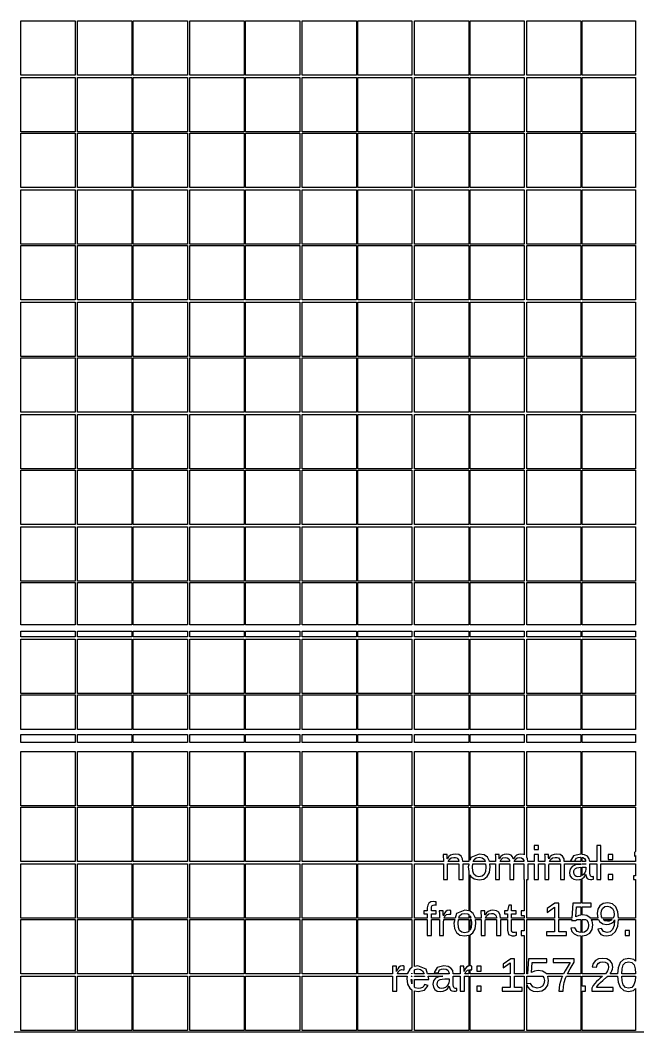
# Model space of a CAD drawing. Extents: x -105 to 105, y -185 to 185.
# Drawn here: x -55 to 0, y -185.1 to -95 of the extents above; entities that cross this region are included whole.
import ezdxf

# ---------------------------------------------------------------- set-up
doc = ezdxf.new("R2010")
doc.units = 0
doc.layers.get('0').update_dxf_attribs({"linetype": 'CONTINUOUS'})

msp = doc.modelspace()

# ---------------------------------------------------------------- linework, layer by layer
for points in [[(105, -185), (105.06, -185), (105.06, 185), (105, 185), (105, 185.06), (-105, 185.06), (-105, 185), (-105.06, 185), (-105.06, -185), (-105, -185), (-105, -185.06), (105, -185.06)], [(-54.94, -95.06), (-50.11, -95.06), (-50.11, -99.89), (-54.94, -99.89)], [(-49.89, -95.06), (-45.06, -95.06), (-45.06, -99.89), (-49.89, -99.89)], [(-44.94, -95.06), (-40.11, -95.06), (-40.11, -99.89), (-44.94, -99.89)], [(-39.89, -95.06), (-35.06, -95.06), (-35.06, -99.89), (-39.89, -99.89)], [(-34.94, -95.06), (-30.11, -95.06), (-30.11, -99.89), (-34.94, -99.89)], [(-29.89, -95.06), (-25.06, -95.06), (-25.06, -99.89), (-29.89, -99.89)], [(-24.94, -95.06), (-20.11, -95.06), (-20.11, -99.89), (-24.94, -99.89)], [(-19.89, -95.06), (-15.06, -95.06), (-15.06, -99.89), (-19.89, -99.89)], [(-14.94, -95.06), (-10.11, -95.06), (-10.11, -99.89), (-14.94, -99.89)], [(-9.89, -95.06), (-5.06, -95.06), (-5.06, -99.89), (-9.89, -99.89)], [(-4.94, -95.06), (-0.2, -95.06), (-0.2, -99.89), (-4.94, -99.89)], [(-54.94, -100.11), (-50.11, -100.11), (-50.11, -104.94), (-54.94, -104.94)], [(-49.89, -100.11), (-45.06, -100.11), (-45.06, -104.94), (-49.89, -104.94)], [(-44.94, -100.11), (-40.11, -100.11), (-40.11, -104.94), (-44.94, -104.94)], [(-39.89, -100.11), (-35.06, -100.11), (-35.06, -104.94), (-39.89, -104.94)], [(-34.94, -100.11), (-30.11, -100.11), (-30.11, -104.94), (-34.94, -104.94)], [(-29.89, -100.11), (-25.06, -100.11), (-25.06, -104.94), (-29.89, -104.94)], [(-24.94, -100.11), (-20.11, -100.11), (-20.11, -104.94), (-24.94, -104.94)], [(-19.89, -100.11), (-15.06, -100.11), (-15.06, -104.94), (-19.89, -104.94)], [(-14.94, -100.11), (-10.11, -100.11), (-10.11, -104.94), (-14.94, -104.94)], [(-9.89, -100.11), (-5.06, -100.11), (-5.06, -104.94), (-9.89, -104.94)], [(-4.94, -100.11), (-0.2, -100.11), (-0.2, -104.94), (-4.94, -104.94)], [(-54.94, -105.06), (-50.11, -105.06), (-50.11, -109.89), (-54.94, -109.89)], [(-49.89, -105.06), (-45.06, -105.06), (-45.06, -109.89), (-49.89, -109.89)], [(-44.94, -105.06), (-40.11, -105.06), (-40.11, -109.89), (-44.94, -109.89)], [(-39.89, -105.06), (-35.06, -105.06), (-35.06, -109.89), (-39.89, -109.89)], [(-34.94, -105.06), (-30.11, -105.06), (-30.11, -109.89), (-34.94, -109.89)], [(-29.89, -105.06), (-25.06, -105.06), (-25.06, -109.89), (-29.89, -109.89)], [(-24.94, -105.06), (-20.11, -105.06), (-20.11, -109.89), (-24.94, -109.89)], [(-19.89, -105.06), (-15.06, -105.06), (-15.06, -109.89), (-19.89, -109.89)], [(-14.94, -105.06), (-10.11, -105.06), (-10.11, -109.89), (-14.94, -109.89)], [(-9.89, -105.06), (-5.06, -105.06), (-5.06, -109.89), (-9.89, -109.89)], [(-4.94, -105.06), (-0.2, -105.06), (-0.2, -109.89), (-4.94, -109.89)], [(-54.94, -110.11), (-50.11, -110.11), (-50.11, -114.94), (-54.94, -114.94)], [(-49.89, -110.11), (-45.06, -110.11), (-45.06, -114.94), (-49.89, -114.94)], [(-44.94, -110.11), (-40.11, -110.11), (-40.11, -114.94), (-44.94, -114.94)], [(-39.89, -110.11), (-35.06, -110.11), (-35.06, -114.94), (-39.89, -114.94)], [(-34.94, -110.11), (-30.11, -110.11), (-30.11, -114.94), (-34.94, -114.94)], [(-29.89, -110.11), (-25.06, -110.11), (-25.06, -114.94), (-29.89, -114.94)], [(-24.94, -110.11), (-20.11, -110.11), (-20.11, -114.94), (-24.94, -114.94)], [(-19.89, -110.11), (-15.06, -110.11), (-15.06, -114.94), (-19.89, -114.94)], [(-14.94, -110.11), (-10.11, -110.11), (-10.11, -114.94), (-14.94, -114.94)], [(-9.89, -110.11), (-5.06, -110.11), (-5.06, -114.94), (-9.89, -114.94)], [(-4.94, -110.11), (-0.2, -110.11), (-0.2, -114.94), (-4.94, -114.94)], [(-54.94, -115.06), (-50.11, -115.06), (-50.11, -119.89), (-54.94, -119.89)], [(-49.89, -115.06), (-45.06, -115.06), (-45.06, -119.89), (-49.89, -119.89)], [(-44.94, -115.06), (-40.11, -115.06), (-40.11, -119.89), (-44.94, -119.89)], [(-39.89, -115.06), (-35.06, -115.06), (-35.06, -119.89), (-39.89, -119.89)], [(-34.94, -115.06), (-30.11, -115.06), (-30.11, -119.89), (-34.94, -119.89)], [(-29.89, -115.06), (-25.06, -115.06), (-25.06, -119.89), (-29.89, -119.89)], [(-24.94, -115.06), (-20.11, -115.06), (-20.11, -119.89), (-24.94, -119.89)], [(-19.89, -115.06), (-15.06, -115.06), (-15.06, -119.89), (-19.89, -119.89)], [(-14.94, -115.06), (-10.11, -115.06), (-10.11, -119.89), (-14.94, -119.89)], [(-9.89, -115.06), (-5.06, -115.06), (-5.06, -119.89), (-9.89, -119.89)], [(-4.94, -115.06), (-0.2, -115.06), (-0.2, -119.89), (-4.94, -119.89)], [(-54.94, -120.11), (-50.11, -120.11), (-50.11, -124.94), (-54.94, -124.94)], [(-49.89, -120.11), (-45.06, -120.11), (-45.06, -124.94), (-49.89, -124.94)], [(-44.94, -120.11), (-40.11, -120.11), (-40.11, -124.94), (-44.94, -124.94)], [(-39.89, -120.11), (-35.06, -120.11), (-35.06, -124.94), (-39.89, -124.94)], [(-34.94, -120.11), (-30.11, -120.11), (-30.11, -124.94), (-34.94, -124.94)], [(-29.89, -120.11), (-25.06, -120.11), (-25.06, -124.94), (-29.89, -124.94)], [(-24.94, -120.11), (-20.11, -120.11), (-20.11, -124.94), (-24.94, -124.94)], [(-19.89, -120.11), (-15.06, -120.11), (-15.06, -124.94), (-19.89, -124.94)], [(-14.94, -120.11), (-10.11, -120.11), (-10.11, -124.94), (-14.94, -124.94)], [(-9.89, -120.11), (-5.06, -120.11), (-5.06, -124.94), (-9.89, -124.94)], [(-4.94, -120.11), (-0.2, -120.11), (-0.2, -124.94), (-4.94, -124.94)], [(-54.94, -125.06), (-50.11, -125.06), (-50.11, -129.89), (-54.94, -129.89)], [(-49.89, -125.06), (-45.06, -125.06), (-45.06, -129.89), (-49.89, -129.89)], [(-44.94, -125.06), (-40.11, -125.06), (-40.11, -129.89), (-44.94, -129.89)], [(-39.89, -125.06), (-35.06, -125.06), (-35.06, -129.89), (-39.89, -129.89)], [(-34.94, -125.06), (-30.11, -125.06), (-30.11, -129.89), (-34.94, -129.89)], [(-29.89, -125.06), (-25.06, -125.06), (-25.06, -129.89), (-29.89, -129.89)], [(-24.94, -125.06), (-20.11, -125.06), (-20.11, -129.89), (-24.94, -129.89)], [(-19.89, -125.06), (-15.06, -125.06), (-15.06, -129.89), (-19.89, -129.89)], [(-14.94, -125.06), (-10.11, -125.06), (-10.11, -129.89), (-14.94, -129.89)], [(-9.89, -125.06), (-5.06, -125.06), (-5.06, -129.89), (-9.89, -129.89)], [(-4.94, -125.06), (-0.2, -125.06), (-0.2, -129.89), (-4.94, -129.89)], [(-54.94, -130.11), (-50.11, -130.11), (-50.11, -134.94), (-54.94, -134.94)], [(-49.89, -130.11), (-45.06, -130.11), (-45.06, -134.94), (-49.89, -134.94)], [(-44.94, -130.11), (-40.11, -130.11), (-40.11, -134.94), (-44.94, -134.94)], [(-39.89, -130.11), (-35.06, -130.11), (-35.06, -134.94), (-39.89, -134.94)], [(-34.94, -130.11), (-30.11, -130.11), (-30.11, -134.94), (-34.94, -134.94)], [(-29.89, -130.11), (-25.06, -130.11), (-25.06, -134.94), (-29.89, -134.94)], [(-24.94, -130.11), (-20.11, -130.11), (-20.11, -134.94), (-24.94, -134.94)], [(-19.89, -130.11), (-15.06, -130.11), (-15.06, -134.94), (-19.89, -134.94)], [(-14.94, -130.11), (-10.11, -130.11), (-10.11, -134.94), (-14.94, -134.94)], [(-9.89, -130.11), (-5.06, -130.11), (-5.06, -134.94), (-9.89, -134.94)], [(-4.94, -130.11), (-0.2, -130.11), (-0.2, -134.94), (-4.94, -134.94)], [(-54.94, -135.06), (-50.11, -135.06), (-50.11, -139.89), (-54.94, -139.89)], [(-49.89, -135.06), (-45.06, -135.06), (-45.06, -139.89), (-49.89, -139.89)], [(-44.94, -135.06), (-40.11, -135.06), (-40.11, -139.89), (-44.94, -139.89)], [(-39.89, -135.06), (-35.06, -135.06), (-35.06, -139.89), (-39.89, -139.89)], [(-34.94, -135.06), (-30.11, -135.06), (-30.11, -139.89), (-34.94, -139.89)], [(-29.89, -135.06), (-25.06, -135.06), (-25.06, -139.89), (-29.89, -139.89)], [(-24.94, -135.06), (-20.11, -135.06), (-20.11, -139.89), (-24.94, -139.89)], [(-19.89, -135.06), (-15.06, -135.06), (-15.06, -139.89), (-19.89, -139.89)], [(-14.94, -135.06), (-10.11, -135.06), (-10.11, -139.89), (-14.94, -139.89)], [(-9.89, -135.06), (-5.06, -135.06), (-5.06, -139.89), (-9.89, -139.89)], [(-4.94, -135.06), (-0.2, -135.06), (-0.2, -139.89), (-4.94, -139.89)], [(-54.94, -140.11), (-50.11, -140.11), (-50.11, -144.94), (-54.94, -144.94)], [(-49.89, -140.11), (-45.06, -140.11), (-45.06, -144.94), (-49.89, -144.94)], [(-44.94, -140.11), (-40.11, -140.11), (-40.11, -144.94), (-44.94, -144.94)], [(-39.89, -140.11), (-35.06, -140.11), (-35.06, -144.94), (-39.89, -144.94)], [(-34.94, -140.11), (-30.11, -140.11), (-30.11, -144.94), (-34.94, -144.94)], [(-29.89, -140.11), (-25.06, -140.11), (-25.06, -144.94), (-29.89, -144.94)], [(-24.94, -140.11), (-20.11, -140.11), (-20.11, -144.94), (-24.94, -144.94)], [(-19.89, -140.11), (-15.06, -140.11), (-15.06, -144.94), (-19.89, -144.94)], [(-14.94, -140.11), (-10.11, -140.11), (-10.11, -144.94), (-14.94, -144.94)], [(-9.89, -140.11), (-5.06, -140.11), (-5.06, -144.94), (-9.89, -144.94)], [(-4.94, -140.11), (-0.2, -140.11), (-0.2, -144.94), (-4.94, -144.94)], [(-54.94, -145.06), (-50.11, -145.06), (-50.11, -148.83), (-54.94, -148.83)], [(-49.89, -145.06), (-45.06, -145.06), (-45.06, -148.83), (-49.89, -148.83)], [(-44.94, -145.06), (-40.11, -145.06), (-40.11, -148.83), (-44.94, -148.83)], [(-39.89, -145.06), (-35.06, -145.06), (-35.06, -148.83), (-39.89, -148.83)], [(-34.94, -145.06), (-30.11, -145.06), (-30.11, -148.83), (-34.94, -148.83)], [(-29.89, -145.06), (-25.06, -145.06), (-25.06, -148.83), (-29.89, -148.83)], [(-24.94, -145.06), (-20.11, -145.06), (-20.11, -148.83), (-24.94, -148.83)], [(-19.89, -145.06), (-15.06, -145.06), (-15.06, -148.83), (-19.89, -148.83)], [(-14.94, -145.06), (-10.11, -145.06), (-10.11, -148.83), (-14.94, -148.83)], [(-9.89, -145.06), (-5.06, -145.06), (-5.06, -148.83), (-9.89, -148.83)], [(-4.94, -145.06), (-0.2, -145.06), (-0.2, -148.83), (-4.94, -148.83)], [(-54.94, -149.38), (-50.11, -149.38), (-50.11, -149.89), (-54.94, -149.89)], [(-49.89, -149.38), (-45.06, -149.38), (-45.06, -149.89), (-49.89, -149.89)], [(-44.94, -149.38), (-40.11, -149.38), (-40.11, -149.89), (-44.94, -149.89)], [(-39.89, -149.38), (-35.06, -149.38), (-35.06, -149.89), (-39.89, -149.89)], [(-34.94, -149.38), (-30.11, -149.38), (-30.11, -149.89), (-34.94, -149.89)], [(-29.89, -149.38), (-25.06, -149.38), (-25.06, -149.89), (-29.89, -149.89)], [(-24.94, -149.38), (-20.11, -149.38), (-20.11, -149.89), (-24.94, -149.89)], [(-19.89, -149.38), (-15.06, -149.38), (-15.06, -149.89), (-19.89, -149.89)], [(-14.94, -149.38), (-10.11, -149.38), (-10.11, -149.89), (-14.94, -149.89)], [(-9.89, -149.38), (-5.06, -149.38), (-5.06, -149.89), (-9.89, -149.89)], [(-4.94, -149.38), (-0.2, -149.38), (-0.2, -149.89), (-4.94, -149.89)], [(-54.94, -150.11), (-50.11, -150.11), (-50.11, -154.94), (-54.94, -154.94)], [(-49.89, -150.11), (-45.06, -150.11), (-45.06, -154.94), (-49.89, -154.94)], [(-44.94, -150.11), (-40.11, -150.11), (-40.11, -154.94), (-44.94, -154.94)], [(-39.89, -150.11), (-35.06, -150.11), (-35.06, -154.94), (-39.89, -154.94)], [(-34.94, -150.11), (-30.11, -150.11), (-30.11, -154.94), (-34.94, -154.94)], [(-29.89, -150.11), (-25.06, -150.11), (-25.06, -154.94), (-29.89, -154.94)], [(-24.94, -150.11), (-20.11, -150.11), (-20.11, -154.94), (-24.94, -154.94)], [(-19.89, -150.11), (-15.06, -150.11), (-15.06, -154.94), (-19.89, -154.94)], [(-14.94, -150.11), (-10.11, -150.11), (-10.11, -154.94), (-14.94, -154.94)], [(-9.89, -150.11), (-5.06, -150.11), (-5.06, -154.94), (-9.89, -154.94)], [(-4.94, -150.11), (-0.2, -150.11), (-0.2, -154.94), (-4.94, -154.94)], [(-54.94, -155.06), (-50.11, -155.06), (-50.11, -158.156), (-54.94, -158.156)], [(-49.89, -155.06), (-45.06, -155.06), (-45.06, -158.156), (-49.89, -158.156)], [(-44.94, -155.06), (-40.11, -155.06), (-40.11, -158.156), (-44.94, -158.156)], [(-39.89, -155.06), (-35.06, -155.06), (-35.06, -158.156), (-39.89, -158.156)], [(-34.94, -155.06), (-30.11, -155.06), (-30.11, -158.156), (-34.94, -158.156)], [(-29.89, -155.06), (-25.06, -155.06), (-25.06, -158.156), (-29.89, -158.156)], [(-24.94, -155.06), (-20.11, -155.06), (-20.11, -158.156), (-24.94, -158.156)], [(-19.89, -155.06), (-15.06, -155.06), (-15.06, -158.156), (-19.89, -158.156)], [(-14.94, -155.06), (-10.11, -155.06), (-10.11, -158.156), (-14.94, -158.156)], [(-9.89, -155.06), (-5.06, -155.06), (-5.06, -158.156), (-9.89, -158.156)], [(-4.94, -155.06), (-0.2, -155.06), (-0.2, -158.156), (-4.94, -158.156)], [(-54.94, -158.606), (-50.11, -158.606), (-50.11, -159.3), (-54.94, -159.3)], [(-49.89, -158.606), (-45.06, -158.606), (-45.06, -159.3), (-49.89, -159.3)], [(-44.94, -158.606), (-40.11, -158.606), (-40.11, -159.3), (-44.94, -159.3)], [(-39.89, -158.606), (-35.06, -158.606), (-35.06, -159.3), (-39.89, -159.3)], [(-34.94, -158.606), (-30.11, -158.606), (-30.11, -159.3), (-34.94, -159.3)], [(-29.89, -158.606), (-25.06, -158.606), (-25.06, -159.3), (-29.89, -159.3)], [(-24.94, -158.606), (-20.11, -158.606), (-20.11, -159.3), (-24.94, -159.3)], [(-19.89, -158.606), (-15.06, -158.606), (-15.06, -159.3), (-19.89, -159.3)], [(-14.94, -158.606), (-10.11, -158.606), (-10.11, -159.3), (-14.94, -159.3)], [(-9.89, -158.606), (-5.06, -158.606), (-5.06, -159.3), (-9.89, -159.3)], [(-4.94, -158.606), (-0.2, -158.606), (-0.2, -159.3), (-4.94, -159.3)], [(-54.94, -160.11), (-50.11, -160.11), (-50.11, -164.94), (-54.94, -164.94)], [(-49.89, -160.11), (-45.06, -160.11), (-45.06, -164.94), (-49.89, -164.94)], [(-44.94, -160.11), (-40.11, -160.11), (-40.11, -164.94), (-44.94, -164.94)], [(-39.89, -160.11), (-35.06, -160.11), (-35.06, -164.94), (-39.89, -164.94)], [(-34.94, -160.11), (-30.11, -160.11), (-30.11, -164.94), (-34.94, -164.94)], [(-29.89, -160.11), (-25.06, -160.11), (-25.06, -164.94), (-29.89, -164.94)], [(-24.94, -160.11), (-20.11, -160.11), (-20.11, -164.94), (-24.94, -164.94)], [(-19.89, -160.11), (-15.06, -160.11), (-15.06, -164.94), (-19.89, -164.94)], [(-14.94, -160.11), (-10.11, -160.11), (-10.11, -164.94), (-14.94, -164.94)], [(-9.89, -160.11), (-5.06, -160.11), (-5.06, -164.94), (-9.89, -164.94)], [(-4.94, -160.11), (-0.2, -160.11), (-0.2, -164.94), (-4.94, -164.94)], [(-54.94, -165.06), (-50.11, -165.06), (-50.11, -169.89), (-54.94, -169.89)], [(-49.89, -165.06), (-45.06, -165.06), (-45.06, -169.89), (-49.89, -169.89)], [(-44.94, -165.06), (-40.11, -165.06), (-40.11, -169.89), (-44.94, -169.89)], [(-39.89, -165.06), (-35.06, -165.06), (-35.06, -169.89), (-39.89, -169.89)], [(-34.94, -165.06), (-30.11, -165.06), (-30.11, -169.89), (-34.94, -169.89)], [(-29.89, -165.06), (-25.06, -165.06), (-25.06, -169.89), (-29.89, -169.89)], [(-24.94, -165.06), (-20.11, -165.06), (-20.11, -169.89), (-24.94, -169.89)], [(-19.89, -165.06), (-15.06, -165.06), (-15.06, -169.89), (-15.5736, -169.89), (-15.5999, -169.666), (-15.7258, -169.427), (-15.9422, -169.292), (-16.2558, -169.247), (-16.4818, -169.271), (-16.6677, -169.342), (-16.8236, -169.47), (-16.9596, -169.664), (-16.9658, -169.664), (-16.9696, -169.529), (-16.9729, -169.445), (-16.9757, -169.391), (-16.978, -169.343), (-16.98, -169.307), (-16.982, -169.288), (-17.3279, -169.288), (-17.3187, -169.448), (-17.3157, -169.758), (-17.3157, -169.89), (-19.89, -169.89)], [(-13.2046, -169.879), (-13.3831, -169.525), (-13.6877, -169.317), (-14.1256, -169.247), (-14.8656, -169.532), (-14.94, -169.789), (-14.94, -165.06), (-10.11, -165.06), (-10.11, -169.301), (-10.1226, -169.292), (-10.4107, -169.247), (-10.6236, -169.272), (-10.8024, -169.345), (-10.9521, -169.473), (-11.078, -169.664), (-11.0841, -169.664), (-11.1632, -169.476), (-11.2866, -169.347), (-11.4582, -169.272), (-11.6822, -169.247), (-11.8851, -169.27), (-12.0545, -169.339), (-12.1984, -169.466), (-12.3251, -169.664), (-12.3312, -169.664), (-12.335, -169.529), (-12.3383, -169.445), (-12.3411, -169.391), (-12.3434, -169.343), (-12.3454, -169.307), (-12.3474, -169.288), (-12.6933, -169.288), (-12.6842, -169.448), (-12.6811, -169.758), (-12.6811, -169.89), (-13.2033, -169.89)], [(-9.81188, -169.667), (-9.89, -169.503), (-9.89, -165.06), (-5.06, -165.06), (-5.06, -169.252), (-5.09854, -169.247), (-5.71394, -169.396), (-5.98144, -169.841), (-5.599, -169.876), (-5.55425, -169.718), (-5.46473, -169.609), (-5.31926, -169.547), (-5.10667, -169.526), (-5.06, -169.532), (-5.06, -169.89), (-6.54238, -169.89), (-6.56878, -169.666), (-6.69466, -169.427), (-6.91105, -169.292), (-7.22458, -169.247), (-7.45067, -169.271), (-7.63657, -169.342), (-7.79244, -169.47), (-7.92847, -169.664), (-7.9346, -169.664), (-7.9384, -169.529), (-7.94171, -169.445), (-7.94451, -169.391), (-7.94681, -169.343), (-7.94884, -169.307), (-7.95086, -169.288), (-8.2967, -169.288), (-8.28756, -169.448), (-8.28452, -169.758), (-8.28452, -169.89), (-8.85419, -169.89), (-8.85419, -169.288), (-9.22039, -169.288), (-9.22039, -169.89), (-9.78809, -169.89)], [(-4.31684, -169.67), (-4.474, -169.437), (-4.7349, -169.295), (-4.94, -169.268), (-4.94, -165.06), (-0.2, -165.06), (-0.2, -169.022), (-0.29705, -169.088), (-0.29705, -169.434), (-0.2, -169.365), (-0.2, -169.89), (-3.29189, -169.89), (-3.29189, -168.47), (-3.65806, -168.47), (-3.65806, -169.89), (-4.28055, -169.89)], [(-8.85419, -168.47), (-9.22039, -168.47), (-9.22039, -168.82), (-8.85419, -168.82)], [(-2.23597, -169.288), (-2.63267, -169.288), (-2.63267, -169.709), (-2.23597, -169.709)], [(-54.94, -170.11), (-50.11, -170.11), (-50.11, -174.94), (-54.94, -174.94)], [(-49.89, -170.11), (-45.06, -170.11), (-45.06, -174.94), (-49.89, -174.94)], [(-44.94, -170.11), (-40.11, -170.11), (-40.11, -174.94), (-44.94, -174.94)], [(-39.89, -170.11), (-35.06, -170.11), (-35.06, -174.94), (-39.89, -174.94)], [(-34.94, -170.11), (-30.11, -170.11), (-30.11, -174.94), (-34.94, -174.94)], [(-29.89, -170.11), (-25.06, -170.11), (-25.06, -174.94), (-29.89, -174.94)], [(-24.94, -170.11), (-20.11, -170.11), (-20.11, -174.94), (-24.94, -174.94)], [(-19.89, -170.11), (-17.3157, -170.11), (-17.3157, -171.489), (-16.9495, -171.489), (-16.9495, -170.213), (-16.9357, -170.11), (-15.9262, -170.11), (-15.9262, -171.489), (-15.558, -171.489), (-15.558, -170.11), (-15.06, -170.11), (-15.06, -170.205), (-15.1123, -170.386), (-15.06, -170.803), (-15.06, -174.3), (-15.4043, -174.245), (-16.1443, -174.53), (-16.2627, -174.94), (-17.2397, -174.94), (-17.1783, -174.777), (-17.0314, -174.63), (-16.8305, -174.581), (-16.7206, -174.586), (-16.6352, -174.601), (-16.6352, -174.266), (-16.7099, -174.25), (-16.7837, -174.245), (-16.9678, -174.271), (-17.1051, -174.349), (-17.2124, -174.497), (-17.3065, -174.735), (-17.3147, -174.735), (-17.3187, -174.585), (-17.3309, -174.286), (-17.6768, -174.286), (-17.6676, -174.554), (-17.6646, -174.799), (-17.6646, -174.94), (-18.3767, -174.94), (-18.3767, -174.552), (-17.9474, -174.552), (-17.9474, -174.286), (-18.3767, -174.286), (-18.3767, -174.089), (-18.3609, -173.93), (-18.3136, -173.83), (-18.2312, -173.777), (-18.1102, -173.759), (-18.0339, -173.763), (-17.9474, -173.775), (-17.9474, -173.497), (-18.0649, -173.478), (-18.2058, -173.472), (-18.4433, -173.505), (-18.6106, -173.604), (-18.7098, -173.779), (-18.7429, -174.038), (-18.7429, -174.286), (-19.0521, -174.286), (-19.0521, -174.552), (-18.7429, -174.552), (-18.7429, -174.94), (-19.89, -174.94)], [(-16.7969, -169.711), (-16.6163, -169.575), (-16.3799, -169.53), (-16.2207, -169.543), (-16.1052, -169.583), (-16.0244, -169.652), (-15.9689, -169.756), (-15.9391, -169.89), (-16.8917, -169.89)], [(-14.4832, -174.877), (-14.6618, -174.523), (-14.94, -174.333), (-14.94, -171.092), (-14.8662, -171.236), (-14.561, -171.456), (-14.1378, -171.53), (-13.7111, -171.459), (-13.3994, -171.247), (-13.2086, -170.89), (-13.1451, -170.386), (-13.1775, -170.11), (-12.6811, -170.11), (-12.6811, -171.489), (-12.3169, -171.489), (-12.3169, -170.213), (-12.3047, -170.11), (-11.4076, -170.11), (-11.4076, -171.489), (-11.0454, -171.489), (-11.0454, -170.213), (-11.0336, -170.11), (-10.1361, -170.11), (-10.1361, -171.489), (-10.11, -171.489), (-10.11, -174.286), (-10.3933, -174.286), (-10.3933, -174.707), (-10.11, -174.707), (-10.11, -174.94), (-11.2478, -174.94), (-11.2478, -174.552), (-10.8409, -174.552), (-10.8409, -174.286), (-11.2478, -174.286), (-11.2478, -173.794), (-11.4919, -173.794), (-11.5998, -174.286), (-11.8683, -174.286), (-11.8683, -174.552), (-11.614, -174.552), (-11.614, -174.94), (-12.2115, -174.94), (-12.244, -174.664), (-12.3699, -174.425), (-12.5863, -174.29), (-12.8998, -174.245), (-13.1259, -174.269), (-13.3118, -174.34), (-13.4677, -174.468), (-13.6037, -174.662), (-13.6098, -174.662), (-13.6136, -174.527), (-13.617, -174.444), (-13.6198, -174.389), (-13.6221, -174.341), (-13.6241, -174.305), (-13.6261, -174.286), (-13.9719, -174.286), (-13.9628, -174.446), (-13.9598, -174.756), (-13.9598, -174.94), (-14.4758, -174.94)], [(-14.4046, -171.204), (-14.5864, -171.04), (-14.6925, -170.768), (-14.7278, -170.386), (-14.7023, -170.11), (-13.5533, -170.11), (-13.5296, -170.386), (-13.5649, -170.776), (-13.671, -171.048), (-13.8594, -171.206), (-14.1419, -171.259)], [(-14.5844, -169.728), (-14.3965, -169.57), (-14.1195, -169.518), (-13.8462, -169.569), (-13.6649, -169.724), (-13.6023, -169.89), (-14.6489, -169.89)], [(-12.1806, -169.709), (-12.0199, -169.575), (-11.8104, -169.53), (-11.6176, -169.56), (-11.4951, -169.652), (-11.4294, -169.823), (-11.424, -169.89), (-12.2665, -169.89)], [(-10.9122, -169.708), (-10.7523, -169.574), (-10.5389, -169.53), (-10.3461, -169.56), (-10.2236, -169.652), (-10.158, -169.823), (-10.1526, -169.89), (-10.9967, -169.89)], [(-9.89, -171.489), (-9.77398, -171.489), (-9.77398, -170.11), (-9.22039, -170.11), (-9.22039, -171.489), (-8.85419, -171.489), (-8.85419, -170.11), (-8.28452, -170.11), (-8.28452, -171.489), (-7.91831, -171.489), (-7.91831, -170.213), (-7.90453, -170.11), (-6.89503, -170.11), (-6.89503, -171.489), (-6.52681, -171.489), (-6.52681, -170.11), (-5.06, -170.11), (-5.06, -170.153), (-5.12906, -170.154), (-5.5606, -170.209), (-5.8543, -170.35), (-6.0229, -170.572), (-6.07909, -170.875), (-6.0374, -171.147), (-5.91229, -171.355), (-5.70427, -171.486), (-5.41387, -171.53), (-5.16745, -171.503), (-5.06, -171.463), (-5.06, -173.621), (-5.7953, -173.621), (-5.8771, -174.94), (-7.04248, -174.94), (-7.04248, -173.621), (-7.38019, -173.621), (-8.05765, -174.086), (-8.05765, -174.432), (-7.41074, -173.971), (-7.41074, -174.94), (-9.89, -174.94)], [(-7.76573, -169.711), (-7.58518, -169.575), (-7.3487, -169.53), (-7.18952, -169.543), (-7.07407, -169.583), (-6.99319, -169.652), (-6.93776, -169.756), (-6.90796, -169.89), (-7.86053, -169.89)], [(-4.94, -169.549), (-4.89509, -169.555), (-4.74863, -169.642), (-4.66317, -169.796), (-4.65153, -169.89), (-4.94, -169.89)], [(-4.25017, -174.906), (-4.5444, -174.72), (-4.92458, -174.658), (-4.94, -174.66), (-4.94, -173.932), (-4.16576, -173.932), (-4.16576, -173.621), (-4.94, -173.621), (-4.94, -171.408), (-4.7865, -171.283), (-4.63469, -171.068), (-4.62251, -171.068), (-4.59021, -171.265), (-4.51775, -171.403), (-4.39745, -171.483), (-4.2217, -171.509), (-4.07881, -171.501), (-3.93896, -171.477), (-3.93896, -171.249), (-4.00251, -171.26), (-4.05895, -171.263), (-4.15967, -171.243), (-4.22174, -171.181), (-4.25378, -171.078), (-4.26445, -170.936), (-4.26445, -170.11), (-3.65806, -170.11), (-3.65806, -171.489), (-3.29189, -171.489), (-3.29189, -170.11), (-0.2, -170.11), (-0.2, -171.178), (-0.38044, -171.178), (-0.38044, -171.489), (-0.2, -171.489), (-0.2, -174.94), (-1.70955, -174.94), (-1.76556, -174.375), (-1.95019, -173.932), (-2.25433, -173.666), (-2.67442, -173.578), (-3.07468, -173.642), (-3.37628, -173.835), (-3.56548, -174.141), (-3.62855, -174.542), (-3.57057, -174.936), (-3.5685, -174.94), (-4.22798, -174.94)], [(-4.94, -170.11), (-4.63469, -170.11), (-4.63469, -170.146), (-4.94, -170.151)], [(-5.48888, -171.231), (-5.60611, -171.157), (-5.67859, -171.039), (-5.70274, -170.881), (-5.68495, -170.732), (-5.63155, -170.614), (-5.54483, -170.526), (-5.42711, -170.464), (-5.26256, -170.426), (-5.06, -170.412), (-5.06, -171.199), (-5.14024, -171.232), (-5.33044, -171.255)], [(-4.94, -170.409), (-4.63469, -170.403), (-4.63469, -170.584), (-4.65732, -170.75), (-4.72523, -170.912), (-4.8323, -171.055), (-4.94, -171.138)], [(-2.23597, -171.068), (-2.63267, -171.068), (-2.63267, -171.489), (-2.23597, -171.489)], [(-15.8631, -174.726), (-15.6751, -174.568), (-15.3982, -174.516), (-15.1248, -174.567), (-15.06, -174.623), (-15.06, -174.94), (-15.9483, -174.94)], [(-13.5554, -174.925), (-13.441, -174.709), (-13.2604, -174.573), (-13.0239, -174.528), (-12.8648, -174.541), (-12.7493, -174.581), (-12.6684, -174.651), (-12.613, -174.754), (-12.581, -174.898), (-12.5787, -174.94), (-13.5574, -174.94)], [(-5.46166, -173.932), (-5.06, -173.932), (-5.06, -174.677), (-5.24956, -174.704), (-5.51659, -174.841)], [(-3.2181, -174.823), (-3.25625, -174.542), (-3.2181, -174.267), (-3.10367, -174.055), (-2.92312, -173.92), (-2.68664, -173.875), (-2.44708, -173.928), (-2.26145, -174.085), (-2.14244, -174.33), (-2.10278, -174.642), (-2.12236, -174.802), (-2.17988, -174.94), (-3.15562, -174.94)], [(-54.94, -175.06), (-50.11, -175.06), (-50.11, -179.89), (-54.94, -179.89)], [(-49.89, -175.06), (-45.06, -175.06), (-45.06, -179.89), (-49.89, -179.89)], [(-44.94, -175.06), (-40.11, -175.06), (-40.11, -179.89), (-44.94, -179.89)], [(-39.89, -175.06), (-35.06, -175.06), (-35.06, -179.89), (-39.89, -179.89)], [(-34.94, -175.06), (-30.11, -175.06), (-30.11, -179.89), (-34.94, -179.89)], [(-29.89, -175.06), (-25.06, -175.06), (-25.06, -179.89), (-29.89, -179.89)], [(-24.94, -175.06), (-20.11, -175.06), (-20.11, -179.347), (-20.3033, -179.483), (-20.4948, -179.838), (-20.5017, -179.89), (-21.4105, -179.89), (-21.348, -179.724), (-21.2011, -179.577), (-21.0002, -179.528), (-20.8903, -179.533), (-20.8049, -179.548), (-20.8049, -179.213), (-20.8796, -179.197), (-20.9534, -179.192), (-21.1375, -179.218), (-21.2748, -179.296), (-21.3821, -179.445), (-21.4762, -179.683), (-21.4844, -179.683), (-21.4884, -179.533), (-21.5006, -179.233), (-21.8465, -179.233), (-21.8373, -179.502), (-21.8343, -179.746), (-21.8343, -179.89), (-24.94, -179.89)], [(-18.8462, -179.485), (-19.574, -179.192), (-19.89, -179.247), (-19.89, -175.06), (-18.7429, -175.06), (-18.7429, -176.487), (-18.3767, -176.487), (-18.3767, -175.06), (-17.6646, -175.06), (-17.6646, -176.487), (-17.2984, -176.487), (-17.2984, -175.34), (-17.2725, -175.06), (-16.2973, -175.06), (-16.391, -175.384), (-16.3294, -175.874), (-16.1448, -176.234), (-15.8396, -176.454), (-15.4165, -176.528), (-15.06, -176.469), (-15.06, -179.211), (-15.1154, -179.218), (-15.2527, -179.296), (-15.36, -179.445), (-15.4541, -179.683), (-15.4623, -179.683), (-15.4663, -179.533), (-15.4785, -179.233), (-15.8244, -179.233), (-15.8152, -179.502), (-15.8122, -179.746), (-15.8122, -179.89), (-16.4338, -179.89), (-16.4791, -179.615), (-16.6362, -179.383), (-16.8971, -179.24), (-17.2608, -179.192), (-17.8762, -179.341), (-18.1437, -179.786), (-17.7612, -179.821), (-17.7165, -179.663), (-17.627, -179.554), (-17.4815, -179.492), (-17.2689, -179.471), (-17.0573, -179.5), (-16.9109, -179.587), (-16.8254, -179.741), (-16.807, -179.89), (-18.7341, -179.89)], [(-15.6833, -176.202), (-15.8651, -176.038), (-15.9711, -175.766), (-16.0065, -175.384), (-15.9765, -175.06), (-15.06, -175.06), (-15.06, -176.139), (-15.1381, -176.204), (-15.4206, -176.257)], [(-14.94, -174.732), (-14.8613, -174.94), (-14.94, -174.94)], [(-14.94, -179.53), (-14.8682, -179.533), (-14.7828, -179.548), (-14.7828, -179.213), (-14.8575, -179.197), (-14.9313, -179.192), (-14.94, -179.194), (-14.94, -176.423), (-14.678, -176.245), (-14.4873, -175.888), (-14.4237, -175.384), (-14.4618, -175.06), (-13.9598, -175.06), (-13.9598, -176.487), (-13.5936, -176.487), (-13.5936, -175.211), (-13.5734, -175.06), (-12.572, -175.06), (-12.5703, -175.091), (-12.5703, -176.487), (-12.2021, -176.487), (-12.2021, -175.06), (-11.614, -175.06), (-11.614, -176.021), (-11.5041, -176.395), (-11.1746, -176.52), (-10.9874, -176.507), (-10.8043, -176.471), (-10.8043, -176.2), (-10.9264, -176.222), (-11.0159, -176.229), (-11.125, -176.213), (-11.1959, -176.165), (-11.2348, -176.077), (-11.2478, -175.942), (-11.2478, -175.06), (-10.11, -175.06), (-10.11, -176.066), (-10.3933, -176.066), (-10.3933, -176.487), (-10.11, -176.487), (-10.11, -179.89), (-10.9823, -179.89), (-10.9823, -178.568), (-11.32, -178.568), (-11.9975, -179.034), (-11.9975, -179.38), (-11.3505, -178.918), (-11.3505, -179.89), (-14.94, -179.89)], [(-14.94, -175.06), (-14.8361, -175.06), (-14.8082, -175.384), (-14.8436, -175.775), (-14.94, -176.021)], [(-9.89, -175.06), (-7.41074, -175.06), (-7.41074, -176.176), (-8.14106, -176.176), (-8.14106, -176.487), (-6.34471, -176.487), (-6.34471, -176.176), (-7.04248, -176.176), (-7.04248, -175.06), (-5.88454, -175.06), (-5.89091, -175.163), (-5.53285, -175.163), (-5.40469, -175.067), (-5.39038, -175.06), (-5.06, -175.06), (-5.06, -176.214), (-5.39705, -176.122), (-5.60405, -175.803), (-5.9743, -175.846), (-5.86394, -176.139), (-5.66306, -176.353), (-5.37825, -176.484), (-5.06, -176.522), (-5.06, -179.89), (-6.26211, -179.89), (-6.03088, -179.463), (-5.65603, -178.865), (-5.65603, -178.568), (-7.55005, -178.568), (-7.55005, -178.879), (-6.01004, -178.879), (-6.47716, -179.624), (-6.6036, -179.89), (-8.16595, -179.89), (-8.18998, -179.854), (-8.48421, -179.667), (-8.86439, -179.605), (-9.18937, -179.651), (-9.4564, -179.788), (-9.40147, -178.879), (-8.10556, -178.879), (-8.10556, -178.568), (-9.73511, -178.568), (-9.81708, -179.89), (-9.89, -179.89)], [(-4.94, -176.516), (-4.59019, -176.463), (-4.2685, -176.267), (-4.06632, -175.959), (-3.99893, -175.553), (-4.06174, -175.192), (-4.14887, -175.06), (-3.50067, -175.06), (-3.39665, -175.244), (-3.12606, -175.442), (-2.77816, -175.509), (-2.55184, -175.481), (-2.34484, -175.398), (-2.1765, -175.269), (-2.06615, -175.104), (-2.11547, -175.584), (-2.24719, -175.94), (-2.45572, -176.159), (-2.73545, -176.233), (-3.04366, -176.143), (-3.21965, -175.875), (-3.56954, -175.93), (-3.45332, -176.201), (-3.27965, -176.386), (-3.04392, -176.492), (-2.74156, -176.528), (-2.30036, -176.429), (-1.9736, -176.131), (-1.77141, -175.649), (-1.71064, -175.06), (-0.2, -175.06), (-0.2, -178.769), (-0.36555, -178.618), (-0.80573, -178.525), (-1.2566, -178.617), (-1.56761, -178.893), (-1.74842, -179.354), (-1.79842, -179.89), (-2.46369, -179.89), (-2.39701, -179.807), (-2.30216, -179.642), (-2.24494, -179.477), (-2.22586, -179.31), (-2.2841, -178.977), (-2.45882, -178.73), (-2.74183, -178.576), (-3.12506, -178.525), (-3.48388, -178.576), (-3.77098, -178.729), (-3.96959, -178.967), (-4.06291, -179.276), (-3.68857, -179.31), (-3.63086, -179.106), (-3.51059, -178.953), (-3.33842, -178.858), (-3.12506, -178.826), (-2.90586, -178.859), (-2.74058, -178.956), (-2.6368, -179.113), (-2.60221, -179.323), (-2.62231, -179.488), (-2.68259, -179.636), (-2.77541, -179.771), (-2.88373, -179.89), (-4.94, -179.89)], [(-4.94, -175.06), (-4.64804, -175.06), (-4.54721, -175.124), (-4.42132, -175.317), (-4.37935, -175.561), (-4.42106, -175.839), (-4.54619, -176.051), (-4.74505, -176.184), (-4.94, -176.217)], [(-2.92413, -175.174), (-3.07416, -175.06), (-2.27377, -175.06), (-2.27391, -175.06), (-2.39572, -175.147), (-2.53761, -175.202), (-2.69068, -175.22)], [(-0.72943, -176.042), (-1.12613, -176.042), (-1.12613, -176.487), (-0.72943, -176.487)], [(-1.40156, -179.46), (-1.29095, -179.097), (-1.09589, -178.891), (-0.80573, -178.822), (-0.5227, -178.892), (-0.33275, -179.101), (-0.22517, -179.465), (-0.2, -179.841), (-0.2, -179.89), (-1.43092, -179.89)], [(-54.94, -180.11), (-50.11, -180.11), (-50.11, -184.94), (-54.94, -184.94)], [(-49.89, -180.11), (-45.06, -180.11), (-45.06, -184.94), (-49.89, -184.94)], [(-44.94, -180.11), (-40.11, -180.11), (-40.11, -184.94), (-44.94, -184.94)], [(-39.89, -180.11), (-35.06, -180.11), (-35.06, -184.94), (-39.89, -184.94)], [(-34.94, -180.11), (-30.11, -180.11), (-30.11, -184.94), (-34.94, -184.94)], [(-29.89, -180.11), (-25.06, -180.11), (-25.06, -184.94), (-29.89, -184.94)], [(-24.94, -180.11), (-21.8343, -180.11), (-21.8343, -181.434), (-21.4681, -181.434), (-21.4681, -180.287), (-21.4517, -180.11), (-20.5309, -180.11), (-20.5586, -180.319), (-20.4948, -180.822), (-20.3033, -181.184), (-20.11, -181.319), (-20.11, -184.94), (-24.94, -184.94)], [(-20.1666, -180.11), (-20.11, -180.11), (-20.11, -180.13), (-20.1701, -180.13)], [(-20.122, -179.852), (-20.11, -179.831), (-20.11, -179.89), (-20.1285, -179.89)], [(-19.89, -179.559), (-19.8189, -179.507), (-19.5801, -179.463), (-19.3375, -179.503), (-19.159, -179.623), (-19.0415, -179.829), (-19.0295, -179.89), (-19.89, -179.89)], [(-19.89, -181.419), (-19.5597, -181.475), (-18.9856, -181.345), (-18.6626, -180.954), (-18.984, -180.863), (-19.058, -180.996), (-19.1783, -181.105), (-19.3454, -181.176), (-19.5597, -181.2), (-19.8247, -181.149), (-19.89, -181.097), (-19.89, -180.411), (-18.6036, -180.411), (-18.6036, -180.362), (-18.6733, -180.11), (-17.3723, -180.11), (-17.7228, -180.155), (-18.0165, -180.295), (-18.1851, -180.518), (-18.2413, -180.82), (-18.1996, -181.092), (-18.0745, -181.3), (-17.8665, -181.431), (-17.5761, -181.475), (-17.3297, -181.449), (-17.1234, -181.37), (-16.9487, -181.229), (-16.7969, -181.013), (-16.7847, -181.013), (-16.7524, -181.211), (-16.68, -181.348), (-16.5597, -181.428), (-16.3839, -181.455), (-16.241, -181.446), (-16.1012, -181.422), (-16.1012, -181.194), (-16.1648, -181.205), (-16.2212, -181.208), (-16.3219, -181.188), (-16.384, -181.126), (-16.416, -181.024), (-16.4267, -180.881), (-16.4267, -180.11), (-15.8122, -180.11), (-15.8122, -181.434), (-15.446, -181.434), (-15.446, -180.287), (-15.4296, -180.11), (-15.06, -180.11), (-15.06, -184.94), (-19.89, -184.94)], [(-19.89, -180.11), (-18.986, -180.11), (-18.982, -180.13), (-19.89, -180.13)], [(-15.3259, -179.724), (-15.1789, -179.577), (-15.06, -179.548), (-15.06, -179.89), (-15.3884, -179.89)], [(-14.94, -180.11), (-11.3505, -180.11), (-11.3505, -181.123), (-12.0809, -181.123), (-12.0809, -181.434), (-10.2845, -181.434), (-10.2845, -181.123), (-10.9823, -181.123), (-10.9823, -180.11), (-10.11, -180.11), (-10.11, -184.94), (-14.94, -184.94)], [(-13.9364, -179.233), (-14.3331, -179.233), (-14.3331, -179.654), (-13.9364, -179.654)], [(-9.89, -180.857), (-9.80375, -181.086), (-9.60287, -181.3), (-9.31806, -181.431), (-8.95595, -181.475), (-8.53, -181.41), (-8.20831, -181.215), (-8.00613, -180.906), (-7.93874, -180.5), (-8.00155, -180.139), (-8.02091, -180.11), (-6.70833, -180.11), (-6.78818, -180.278), (-6.96287, -180.87), (-7.0211, -181.434), (-6.63865, -181.434), (-6.61602, -181.044), (-6.54812, -180.667), (-6.43495, -180.294), (-6.3576, -180.11), (-5.06, -180.11), (-5.06, -180.989), (-5.06594, -180.989), (-5.06594, -181.434), (-5.06, -181.434), (-5.06, -184.94), (-9.89, -184.94)], [(-9.33686, -181.07), (-9.54385, -180.751), (-9.89, -180.791), (-9.89, -180.11), (-8.46169, -180.11), (-8.36113, -180.264), (-8.31916, -180.509), (-8.36087, -180.787), (-8.486, -180.998), (-8.68486, -181.131), (-8.94778, -181.176)], [(-4.94, -181.434), (-4.66924, -181.434), (-4.66924, -180.989), (-4.94, -180.989), (-4.94, -180.11), (-3.13314, -180.11), (-3.18508, -180.153), (-3.34758, -180.284), (-3.51161, -180.426), (-3.67256, -180.582), (-3.82592, -180.756), (-3.96399, -180.952), (-4.07918, -181.176), (-4.07918, -181.434), (-2.18111, -181.434), (-2.18111, -181.123), (-3.67637, -181.123), (-3.59602, -180.978), (-3.47702, -180.827), (-3.31477, -180.664), (-3.10471, -180.482), (-2.74819, -180.182), (-2.67349, -180.11), (-1.79795, -180.11), (-1.74664, -180.636), (-1.56049, -181.099), (-1.25076, -181.381), (-0.81793, -181.475), (-0.38387, -181.38), (-0.2, -181.214), (-0.2, -184.94), (-4.94, -184.94)], [(-1.09539, -181.105), (-1.28891, -180.893), (-1.40105, -180.528), (-1.43064, -180.11), (-0.2, -180.11), (-0.2, -180.148), (-0.22695, -180.521), (-0.33986, -180.887), (-0.53363, -181.104), (-0.81388, -181.176)], [(-20.135, -180.746), (-20.1741, -180.411), (-20.11, -180.411), (-20.11, -180.799)], [(-17.6511, -181.176), (-17.7684, -181.103), (-17.8408, -180.985), (-17.865, -180.826), (-17.8472, -180.677), (-17.7938, -180.559), (-17.7071, -180.471), (-17.5893, -180.409), (-17.4248, -180.371), (-17.1977, -180.356), (-16.7969, -180.348), (-16.7969, -180.529), (-16.8196, -180.696), (-16.8875, -180.857), (-16.9945, -181), (-17.1347, -181.109), (-17.3025, -181.177), (-17.4927, -181.2)], [(-13.9364, -181.013), (-14.3331, -181.013), (-14.3331, -181.434), (-13.9364, -181.434)]]:
    msp.add_lwpolyline(points, close=True)

doc.saveas('drawing.dxf')
